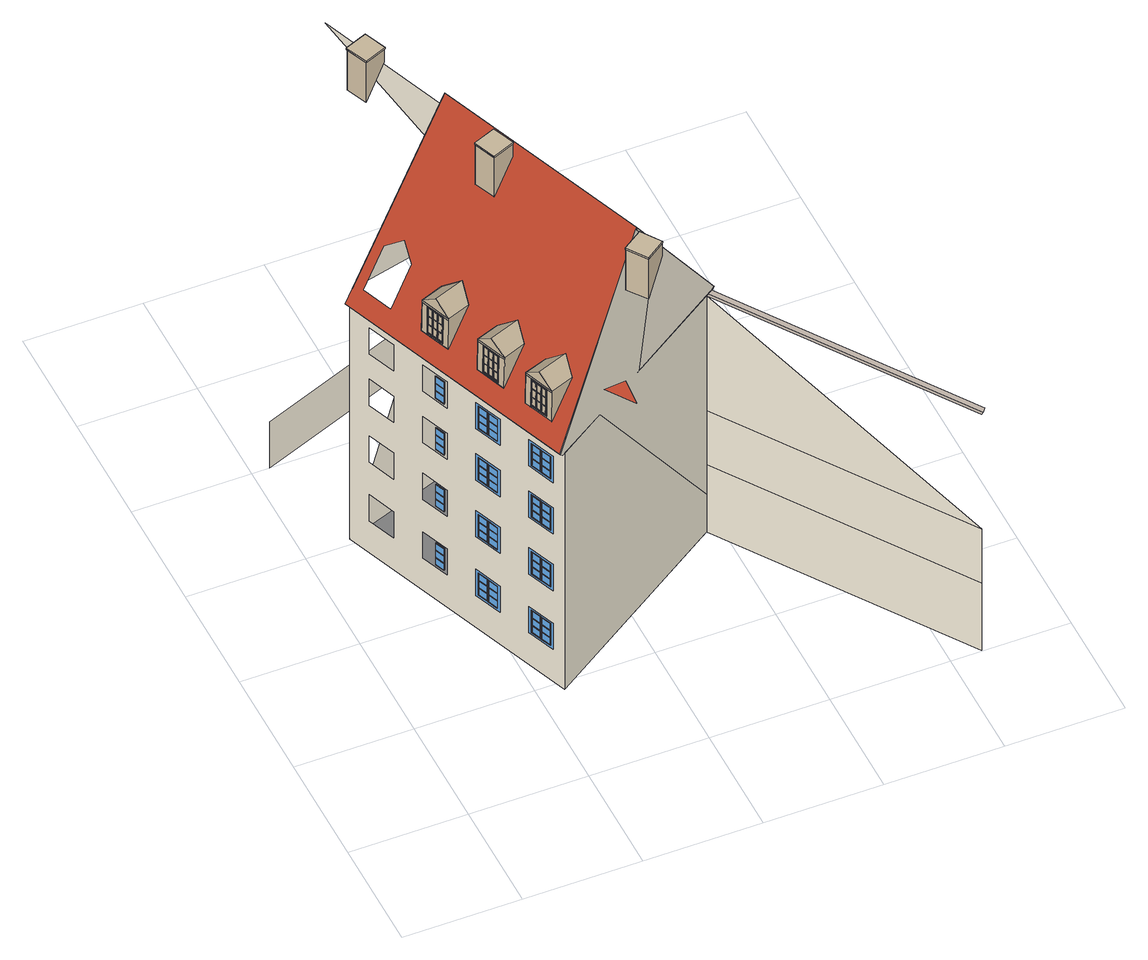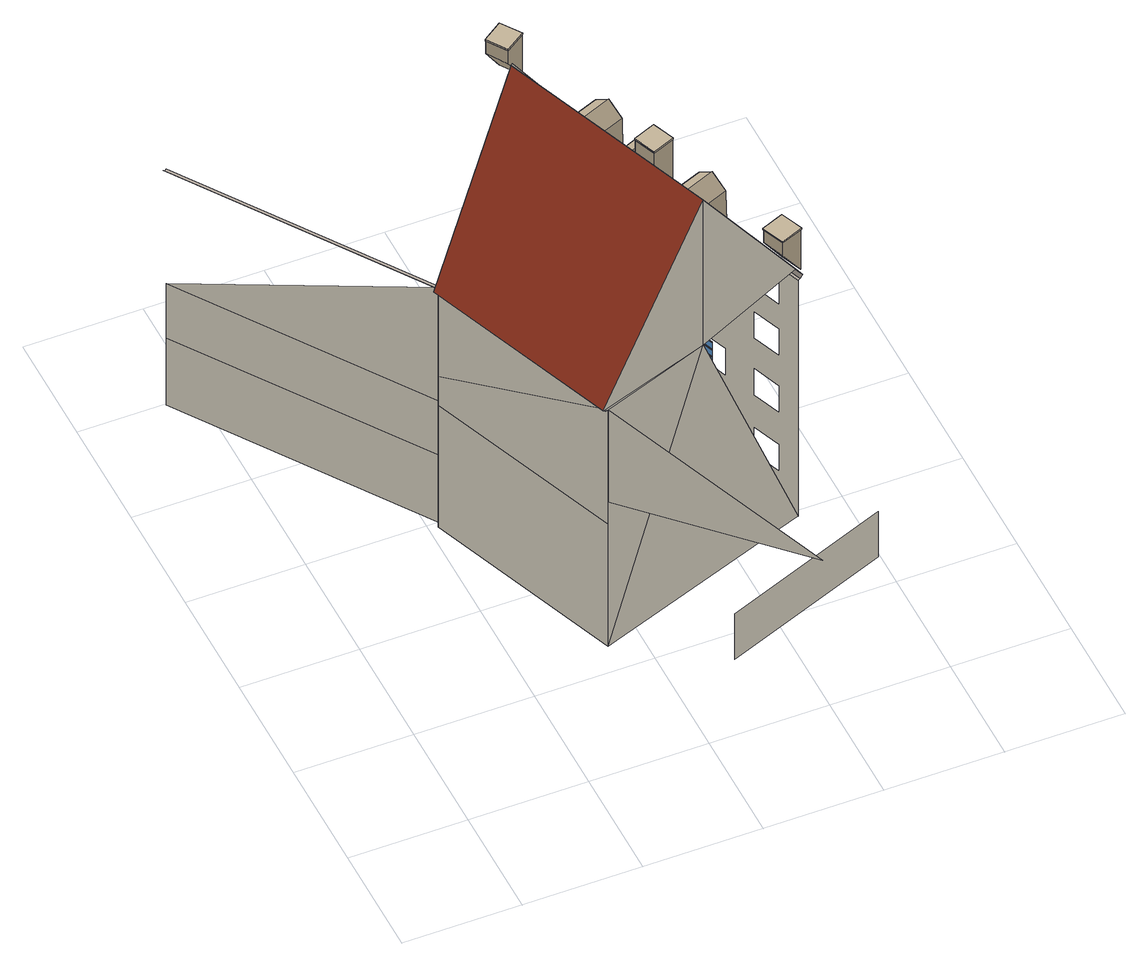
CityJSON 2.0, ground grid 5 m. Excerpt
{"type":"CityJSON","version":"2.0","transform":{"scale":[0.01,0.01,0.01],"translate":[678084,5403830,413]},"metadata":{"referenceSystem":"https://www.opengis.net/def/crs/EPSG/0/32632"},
"CityObjects":{
"building1":{"type":"Building","attributes":{"dataAvailable":"Sufficient","measuredHeight":20.71},"children":["building1-1","building1-2","building1-3","building1-4"],"geometry":[{"type":"MultiSurface","lod":"3","boundaries":[[[0,1,2,3]],[[4,5,6,7],[8,9,10,11],[12,13,14,15],[16,17,18,19]],[[20,21,22,23]],[[24,25,26,27]],[[28,29,30,31]],[[32,33,34,35]],[[36,37,38,39]],[[40,41,42,43]],[[44,45,46,47]],[[48,49,50,51]],[[52,53,54,55]],[[13,56,57,14]],[[10,58,59,11]],[[17,60,61,18]],[[62,63,64,65]],[[66,67,68,69]],[[70,71,72,73]],[[74,75,76,77]],[[78,79,80,81]],[[82,83,84,85]],[[86,87,88,89]],[[90,91,92,93]],[[94,95,96,97]],[[8,98,99,9]],[[19,100,101,16]],[[15,102,103,12]],[[3,2,104,105]],[[64,63,26,25]],[[29,68,67,30]],[[21,72,71,22]],[[76,75,38,37]],[[41,80,79,42]],[[33,84,83,34]],[[88,87,50,49]],[[53,92,91,54]],[[45,96,95,46]],[[99,98,59,58]],[[60,101,100,61]],[[56,103,102,57]],[[106,72,71,107]],[[108,68,67,109]],[[110,64,63,111]],[[112,84,83,113]],[[114,80,79,115]],[[116,76,75,117]],[[118,96,95,119]],[[120,92,91,121]],[[122,88,87,123]],[[124,103,102,125]],[[126,101,100,127]],[[128,99,98,129]],[[130,30,29,131]],[[132,22,21,133]],[[134,26,25,135]],[[136,42,41,137]],[[138,34,33,139]],[[140,38,37,141]],[[142,54,53,143]],[[144,46,45,145]],[[146,50,49,147]],[[148,61,60,149]],[[150,57,56,151]],[[152,59,58,153]],[[73,72,21,20]],[[65,64,25,24]],[[69,68,29,28]],[[85,84,33,32]],[[77,76,37,36]],[[81,80,41,40]],[[97,96,45,44]],[[89,88,49,48]],[[93,92,53,52]],[[12,103,56,13]],[[9,99,58,10]],[[16,101,60,17]],[[131,29,68,108]],[[133,21,72,106]],[[135,25,64,110]],[[137,41,80,114]],[[139,33,84,112]],[[141,37,76,116]],[[143,53,92,120]],[[145,45,96,118]],[[147,49,88,122]],[[149,60,101,126]],[[151,56,103,124]],[[153,58,99,128]],[[154,155,105,104],[156,157,158,159],[160,161,162,163],[164,165,166,167],[168,169,170,171],[172,173,174,175],[176,177,178,179],[180,181,182,183],[184,185,186,187],[188,189,190,191],[192,193,194,195],[196,197,198,199],[200,201,202,203],[204,205,206,207],[208,209,210,211],[212,213,214,215],[216,217,218,219]],[[220,221,222,223]],[[224,225,226,227]],[[228,229,230,231]],[[232,233,234,235]],[[236,237,238,239]],[[240,241,242,243]],[[244,245,246,247]],[[248,249,250,251]],[[252,253,254,255]],[[256,257,258,259]],[[260,261,262,263]],[[264,265,266,267]],[[268,269,270,271],[231,272,273,228],[274,275,224,227],[276,277,220,223]],[[278,279,280,281],[243,282,283,240],[284,285,236,239],[286,287,232,235]],[[288,289,290,291],[255,292,293,252],[294,295,248,251],[296,297,244,247]],[[298,299,300,301],[267,302,303,264],[304,305,260,263],[306,307,256,259]],[[308,230,229,309]],[[310,226,225,311]],[[312,222,221,313]],[[314,242,241,315]],[[316,238,237,317]],[[318,234,233,319]],[[320,254,253,321]],[[322,250,249,323]],[[324,246,245,325]],[[326,266,265,327]],[[328,262,261,329]],[[330,258,257,331]],[[275,332,225,224]],[[273,333,229,228]],[[277,334,221,220]],[[285,335,237,236]],[[283,336,241,240]],[[287,337,233,232]],[[295,338,249,248]],[[293,339,253,252]],[[297,340,245,244]],[[305,341,261,260]],[[303,342,265,264]],[[307,343,257,256]],[[227,226,344,274]],[[223,222,345,276]],[[231,230,346,272]],[[239,238,347,284]],[[235,234,348,286]],[[243,242,349,282]],[[251,250,350,294]],[[247,246,351,296]],[[255,254,352,292]],[[263,262,353,304]],[[259,258,354,306]],[[267,266,355,302]],[[332,344,226,225]],[[346,230,229,333]],[[334,345,222,221]],[[335,347,238,237]],[[349,242,241,336]],[[337,348,234,233]],[[338,350,250,249]],[[352,254,253,339]],[[340,351,246,245]],[[341,353,262,261]],[[355,266,265,342]],[[343,354,258,257]],[[191,190,189,188],[270,269,268,271],[356,357,358,359]],[[177,176,179,178],[280,279,278,281],[360,361,362,363]],[[162,161,160,163],[290,289,288,291],[364,365,366,367]],[[187,186,185,184],[300,299,298,301],[368,369,370,371]],[[372,346,230,308]],[[373,344,226,310]],[[374,345,222,312]],[[375,349,242,314]],[[376,347,238,316]],[[377,348,234,318]],[[378,352,254,320]],[[379,350,250,322]],[[380,351,246,324]],[[381,355,266,326]],[[382,353,262,328]],[[383,354,258,330]],[[311,225,332,384]],[[309,229,333,385]],[[313,221,334,386]],[[317,237,335,387]],[[315,241,336,388]],[[319,233,337,389]],[[323,249,338,390]],[[321,253,339,391]],[[325,245,340,392]],[[329,261,341,393]],[[327,265,342,394]],[[331,257,343,395]],[[274,344,332,275]],[[272,346,333,273]],[[276,345,334,277]],[[284,347,335,285]],[[282,349,336,283]],[[286,348,337,287]],[[294,350,338,295]],[[292,352,339,293]],[[296,351,340,297]],[[304,353,341,305]],[[302,355,342,303]],[[306,354,343,307]],[[396,397,398,399]],[[400,401,402,403]],[[404,405,406,407]],[[408,409,410,411]],[[412,413,414,415]],[[416,417,418,419]],[[420,421,422,423]],[[424,425,426,427]],[[428,429,430,431]],[[432,433,434,435]],[[436,437,438,439]],[[440,441,442,443]],[[385,333,346,372]],[[384,332,344,373]],[[386,334,345,374]],[[388,336,349,375]],[[387,335,347,376]],[[389,337,348,377]],[[391,339,352,378]],[[390,338,350,379]],[[392,340,351,380]],[[394,342,355,381]],[[393,341,353,382]],[[395,343,354,383]],[[358,357,356,359],[407,444,445,404],[446,447,396,399],[448,449,400,403]],[[362,361,360,363],[419,450,451,416],[452,453,408,411],[454,455,412,415]],[[366,365,364,367],[431,456,457,428],[458,459,420,423],[460,461,424,427]],[[370,369,368,371],[443,462,463,440],[464,465,432,435],[466,467,436,439]],[[468,402,401,469]],[[470,398,397,471]],[[472,406,405,473]],[[474,414,413,475]],[[476,410,409,477]],[[478,418,417,479]],[[480,426,425,481]],[[482,422,421,483]],[[484,430,429,485]],[[486,438,437,487]],[[488,434,433,489]],[[490,442,441,491]],[[407,406,492,444]],[[403,402,493,448]],[[447,494,397,396]],[[445,495,405,404]],[[399,398,496,446]],[[449,497,401,400]],[[419,418,498,450]],[[415,414,499,454]],[[453,500,409,408]],[[451,501,417,416]],[[411,410,502,452]],[[455,503,413,412]],[[431,430,504,456]],[[427,426,505,460]],[[459,506,421,420]],[[457,507,429,428]],[[423,422,508,458]],[[461,509,425,424]],[[443,442,510,462]],[[439,438,511,466]],[[465,512,433,432]],[[463,513,441,440]],[[435,434,514,464]],[[467,515,437,436]],[[492,406,405,495]],[[497,493,402,401]],[[494,496,398,397]],[[498,418,417,501]],[[503,499,414,413]],[[500,502,410,409]],[[504,430,429,507]],[[509,505,426,425]],[[506,508,422,421]],[[510,442,441,513]],[[515,511,438,437]],[[512,514,434,433]],[[516,496,398,470]],[[469,401,497,517]],[[518,493,402,468]],[[471,397,494,519]],[[473,405,495,520]],[[521,492,406,472]],[[522,502,410,476]],[[475,413,503,523]],[[524,499,414,474]],[[477,409,500,525]],[[479,417,501,526]],[[527,498,418,478]],[[528,508,422,482]],[[481,425,509,529]],[[530,505,426,480]],[[483,421,506,531]],[[485,429,507,532]],[[533,504,430,484]],[[534,514,434,488]],[[487,437,515,535]],[[536,511,438,486]],[[489,433,512,537]],[[491,441,513,538]],[[539,510,442,490]],[[446,496,494,447]],[[444,492,495,445]],[[448,493,497,449]],[[452,502,500,453]],[[450,498,501,451]],[[454,499,503,455]],[[458,508,506,459]],[[456,504,507,457]],[[460,505,509,461]],[[464,514,512,465]],[[462,510,513,463]],[[466,511,515,467]],[[517,497,493,518]],[[519,494,496,516]],[[520,495,492,521]],[[523,503,499,524]],[[525,500,502,522]],[[526,501,498,527]],[[529,509,505,530]],[[531,506,508,528]],[[532,507,504,533]],[[535,515,511,536]],[[537,512,514,534]],[[538,513,510,539]],[[540,541,542,543]],[[544,545,546,547]],[[548,549,550,551]],[[552,553,554,555]],[[556,557,558,559]],[[560,561,562,563]],[[564,565,566,567]],[[568,569,570,571]],[[572,573,574,575]],[[576,577,578,579]],[[580,581,582,583]],[[584,585,586,587]],[[105,0,3]],[[588,589,590,591],[551,592,593,548],[594,595,544,547],[596,597,540,543]],[[598,599,600,601],[563,602,603,560],[604,605,556,559],[606,607,552,555]],[[608,609,610,611],[575,612,613,572],[614,615,568,571],[616,617,564,567]],[[618,619,620,621],[587,622,623,584],[624,625,580,583],[626,627,576,579]],[[628,550,549,629]],[[630,546,545,631]],[[632,542,541,633]],[[634,562,561,635]],[[636,558,557,637]],[[638,554,553,639]],[[640,574,573,641]],[[642,570,569,643]],[[644,566,565,645]],[[646,586,585,647]],[[648,582,581,649]],[[650,578,577,651]],[[595,652,545,544]],[[547,546,653,594]],[[593,654,549,548]],[[543,542,655,596]],[[551,550,656,592]],[[597,657,541,540]],[[605,658,557,556]],[[559,558,659,604]],[[603,660,561,560]],[[555,554,661,606]],[[563,562,662,602]],[[607,663,553,552]],[[615,664,569,568]],[[571,570,665,614]],[[613,666,573,572]],[[567,566,667,616]],[[575,574,668,612]],[[617,669,565,564]],[[625,670,581,580]],[[583,582,671,624]],[[623,672,585,584]],[[579,578,673,626]],[[587,586,674,622]],[[627,675,577,576]],[[652,653,546,545]],[[656,550,549,654]],[[657,655,542,541]],[[658,659,558,557]],[[662,562,561,660]],[[663,661,554,553]],[[664,665,570,569]],[[668,574,573,666]],[[669,667,566,565]],[[670,671,582,581]],[[674,586,585,672]],[[675,673,578,577]],[[676,656,550,628]],[[631,545,652,677]],[[629,549,654,678]],[[679,653,546,630]],[[633,541,657,680]],[[681,655,542,632]],[[682,662,562,634]],[[637,557,658,683]],[[635,561,660,684]],[[685,659,558,636]],[[639,553,663,686]],[[687,661,554,638]],[[688,668,574,640]],[[643,569,664,689]],[[641,573,666,690]],[[691,665,570,642]],[[645,565,669,692]],[[693,667,566,644]],[[694,674,586,646]],[[649,581,670,695]],[[647,585,672,696]],[[697,671,582,648]],[[651,577,675,698]],[[699,673,578,650]],[[212,215,214,213],[590,589,588,591],[700,701,702,703]],[[183,182,181,180],[600,599,598,601],[704,705,706,707]],[[210,209,208,211],[610,609,608,611],[708,709,710,711]],[[175,174,173,172],[620,619,618,621],[712,713,714,715]],[[594,653,652,595]],[[592,656,654,593]],[[596,655,657,597]],[[604,659,658,605]],[[602,662,660,603]],[[606,661,663,607]],[[614,665,664,615]],[[612,668,666,613]],[[616,667,669,617]],[[624,671,670,625]],[[622,674,672,623]],[[626,673,675,627]],[[716,717,718,719]],[[720,721,722,723]],[[724,725,726,727]],[[728,729,730,731]],[[732,733,734,735]],[[736,737,738,739]],[[740,741,742,743]],[[744,745,746,747]],[[748,749,750,751]],[[752,753,754,755]],[[756,757,758,759]],[[760,761,762,763]],[[678,654,656,676]],[[677,652,653,679]],[[680,657,655,681]],[[684,660,662,682]],[[683,658,659,685]],[[686,663,661,687]],[[690,666,668,688]],[[689,664,665,691]],[[692,669,667,693]],[[696,672,674,694]],[[695,670,671,697]],[[698,675,673,699]],[[702,701,700,703],[727,764,765,724],[766,767,716,719],[768,769,720,723]],[[706,705,704,707],[739,770,771,736],[772,773,728,731],[774,775,732,735]],[[710,709,708,711],[751,776,777,748],[778,779,740,743],[780,781,744,747]],[[714,713,712,715],[763,782,783,760],[784,785,752,755],[786,787,756,759]],[[788,722,721,789]],[[790,718,717,791]],[[792,726,725,793]],[[794,734,733,795]],[[796,730,729,797]],[[798,738,737,799]],[[800,746,745,801]],[[802,742,741,803]],[[804,750,749,805]],[[806,758,757,807]],[[808,754,753,809]],[[810,762,761,811]],[[767,812,717,716]],[[765,813,725,724]],[[769,814,721,720]],[[773,815,729,728]],[[771,816,737,736]],[[775,817,733,732]],[[779,818,741,740]],[[777,819,749,748]],[[781,820,745,744]],[[785,821,753,752]],[[783,822,761,760]],[[787,823,757,756]],[[727,726,824,764]],[[723,722,825,768]],[[719,718,826,766]],[[739,738,827,770]],[[735,734,828,774]],[[731,730,829,772]],[[751,750,830,776]],[[747,746,831,780]],[[743,742,832,778]],[[763,762,833,782]],[[759,758,834,786]],[[755,754,835,784]],[[824,726,725,813]],[[814,825,722,721]],[[812,826,718,717]],[[827,738,737,816]],[[817,828,734,733]],[[815,829,730,729]],[[830,750,749,819]],[[820,831,746,745]],[[818,832,742,741]],[[833,762,761,822]],[[823,834,758,757]],[[821,835,754,753]],[[836,826,718,790]],[[789,721,814,837]],[[838,825,722,788]],[[791,717,812,839]],[[793,725,813,840]],[[841,824,726,792]],[[842,829,730,796]],[[795,733,817,843]],[[844,828,734,794]],[[797,729,815,845]],[[799,737,816,846]],[[847,827,738,798]],[[848,832,742,802]],[[801,745,820,849]],[[850,831,746,800]],[[803,741,818,851]],[[805,749,819,852]],[[853,830,750,804]],[[854,835,754,808]],[[807,757,823,855]],[[856,834,758,806]],[[809,753,821,857]],[[811,761,822,858]],[[859,833,762,810]],[[766,826,812,767]],[[764,824,813,765]],[[768,825,814,769]],[[772,829,815,773]],[[770,827,816,771]],[[774,828,817,775]],[[778,832,818,779]],[[776,830,819,777]],[[780,831,820,781]],[[784,835,821,785]],[[782,833,822,783]],[[786,834,823,787]],[[0,105,860]],[[837,814,825,838]],[[839,812,826,836]],[[840,813,824,841]],[[843,817,828,844]],[[845,815,829,842]],[[846,816,827,847]],[[849,820,831,850]],[[851,818,832,848]],[[852,819,830,853]],[[855,823,834,856]],[[857,821,835,854]],[[858,822,833,859]],[[861,862,863,864,865]],[[866,867,868,869,870]],[[871,872,1,0,860,873],[874,875,876,877,878],[862,861,865,864,863],[867,866,870,869,868]],[[879,860,105]],[[880,872,871]],[[860,879,873]],[[880,881,882,883,154]],[[881,884,155,154,883,882]],[[885,880,871]],[[879,105,155,884,886,887,888]],[[871,873,889,885]],[[879,890,889,873]],[[885,891,880]],[[880,891,892,881]],[[888,890,879]],[[885,893,891]],[[892,886,884,881]],[[891,887,886,892]],[[893,894,888,891]],[[891,888,887]],[[885,889,894,893]],[[894,890,888]],[[890,894,889]]],"semantics":{"surfaces":[{"type":"OuterCeilingSurface"},{"type":"Window","@cityeditor:layer":"Unclassified.LoD3","frameMaterialClass":"Plastic","paneMaterialClass":"Glass","frameMaterialUncertainty":0.3},{"type":"WallSurface","klumMaterialClass":"Plaster","klumMaterialIndex":"I101","materialUncertainty":0.3},{"type":"WallSurface"},{"type":"RoofSurface"},{"type":"RoofSurface","klumMaterialClass":"Ceramic","klumMaterialIndex":"D201","materialUncertainty":0.3},{"type":"GroundSurface"}],"values":[0,1,1,1,1,1,1,1,1,1,1,1,1,1,1,1,1,1,1,1,1,1,1,1,1,1,0,1,1,1,1,1,1,1,1,1,1,1,1,1,1,1,1,1,1,1,1,1,1,1,1,1,1,1,1,1,1,1,1,1,1,1,1,1,1,1,1,1,1,1,1,1,1,1,1,1,1,1,1,1,1,1,1,1,1,1,1,2,1,1,1,1,1,1,1,1,1,1,1,1,1,1,1,1,1,1,1,1,1,1,1,1,1,1,1,1,1,1,1,1,1,1,1,1,1,1,1,1,1,1,1,1,1,1,1,1,1,1,1,1,1,1,1,1,1,1,1,1,1,1,1,1,1,1,1,1,1,1,1,1,1,1,1,1,1,1,1,1,1,1,1,1,1,1,1,1,1,1,1,1,1,1,1,1,1,1,1,1,1,1,1,1,1,1,1,1,1,1,1,1,1,1,1,1,1,1,1,1,1,1,1,1,1,1,1,1,1,1,1,1,1,1,1,1,1,1,1,1,1,1,1,1,1,1,1,1,1,1,1,1,1,1,1,1,1,1,1,1,1,1,1,1,1,1,1,1,1,1,1,1,1,1,1,1,1,1,1,1,1,1,1,1,1,1,1,1,1,1,1,1,1,1,1,1,1,1,1,1,1,1,1,1,1,1,1,1,1,1,1,1,1,1,1,1,1,1,1,1,1,1,1,1,1,1,1,1,1,1,1,1,1,1,1,1,1,1,1,1,3,1,1,1,1,1,1,1,1,1,1,1,1,1,1,1,1,1,1,1,1,1,1,1,1,1,1,1,1,1,1,1,1,1,1,1,1,1,1,1,1,1,1,1,1,1,1,1,1,1,1,1,1,1,1,1,1,1,1,1,1,1,1,1,1,1,1,1,1,1,1,1,1,1,1,1,1,1,1,1,1,1,1,1,1,1,1,1,1,1,1,1,1,1,1,1,1,1,1,1,1,1,1,1,1,1,1,1,1,1,1,1,1,1,1,1,1,1,1,1,1,1,1,1,1,1,1,1,1,1,1,1,1,1,1,1,1,1,1,1,1,1,1,1,1,1,1,1,1,1,1,1,1,1,1,1,1,1,1,1,1,1,1,1,1,1,1,1,1,1,1,1,1,1,1,1,1,1,1,1,1,1,1,1,1,1,1,1,1,1,1,1,1,1,1,1,1,1,1,1,1,1,1,1,1,3,1,1,1,1,1,1,1,1,1,1,1,1,4,4,5,3,3,3,3,6,3,3,5,3,3,3,3,3,3,3,0,3,0,0,0]}}]},
"building1-1":{"type":"BuildingInstallation","attributes":{"@cityeditor:layer":"Unclassified.LoD3","relationToConstruction":"outside"},"parents":["building1"],"geometry":[{"type":"MultiSurface","lod":"3","boundaries":[[[895,896,897,898]],[[899,900,901,902]],[[903,904,905,906]],[[907,908,909,910]],[[911,912,913,914],[915,916,904,903,917,918,919,920]],[[921,922,923,924]],[[925,926,927]],[[904,916,928,905]],[[907,908,929,930]],[[931,926,925,932,911,914]],[[912,911,933,934]],[[935,921,924,936]],[[909,910,937,938]],[[896,939,940,897]],[[941,905,928,942]],[[895,896,939,943]],[[944,945,946,947]],[[941,900,899,948,906,905]],[[939,943,949,940]],[[942,928,950,951,902,901]],[[952,935,936,953]],[[911,914,954,933]],[[903,915,950,906]],[[916,915,950,928]],[[908,909,938,929]],[[943,895,898,949]],[[910,907,930,937]],[[931,863,864,926]],[[955,956,957,958]],[[945,959,960,946]],[[948,899,902,951],[961,962,963,964],[965,958,957,966],[947,946,960,967]],[[922,952,953,923]],[[920,919,902,951]],[[968,969,970,971]],[[968,969,961,964]],[[918,917,948,899]],[[919,918,899,902]],[[972,973,974,975]],[[976,955,958,965]],[[920,917,948,951]],[[903,904,916,915],[939,896,895,943],[909,908,907,910],[922,921,935,952]],[[971,968,964,963]],[[977,976,955,956]],[[969,970,962,961]],[[944,945,959,978]],[[977,976,965,966]],[[970,971,963,962]],[[978,944,947,967]],[[905,906,950,928],[897,940,949,898],[929,938,937,930],[924,923,953,936]],[[918,917,920,919],[970,969,968,971],[955,976,977,956],[945,944,978,959]],[[913,912,934,979]],[[921,922,952,935]],[[925,861,862,932]],[[914,913,980,863,931]],[[915,920,951,950]],[[913,912,981,980]],[[932,862,981,912,911]],[[982,983,984,985]],[[917,903,915,920],[983,982,986,987],[988,989,990,991],[972,992,993,973]],[[991,990,994,995]],[[988,991,995,996]],[[993,992,997,998]],[[992,972,975,997]],[[906,948,951,950],[985,984,999,1000],[1001,996,995,994],[997,975,974,998]],[[990,989,988,991]],[[983,987,999,984]],[[986,982,985,1000]],[[992,972,973,993]],[[990,989,1001,994]],[[917,903,906,948]],[[973,993,998,974]],[[986,982,983,987]],[[959,978,967,960]],[[989,988,996,1001]],[[987,986,1000,999]],[[956,977,966,957]],[[927,865,864,926]],[[925,861,865,927]],[[861,862,981,980,863,864,865]]]}]},
"building1-2":{"type":"BuildingInstallation","attributes":{"@cityeditor:layer":"Unclassified.LoD3","relationToConstruction":"outside"},"parents":["building1"],"geometry":[{"type":"MultiSurface","lod":"3","boundaries":[[[1002,1003,1004,1005]],[[1006,1007,1008,1009]],[[1010,1011,1012,1013]],[[1014,1015,1016,1017]],[[1018,1019,1020,1021],[1022,1023,1011,1010,1024,1025,1026,1027]],[[1028,1029,1030,1031]],[[1032,1033,1034]],[[1011,1023,1035,1012]],[[1014,1015,1036,1037]],[[1038,1033,1032,1039,1018,1021]],[[1019,1018,1040,1041]],[[1042,1028,1031,1043]],[[1016,1017,1044,1045]],[[1003,1046,1047,1004]],[[1048,1012,1035,1049]],[[1002,1003,1046,1050]],[[1051,1052,1053,1054]],[[1048,1007,1006,1055,1013,1012]],[[1046,1050,1056,1047]],[[1049,1035,1057,1058,1009,1008]],[[1059,1042,1043,1060]],[[1018,1021,1061,1040]],[[1010,1022,1057,1013]],[[1023,1022,1057,1035]],[[1015,1016,1045,1036]],[[1050,1002,1005,1056]],[[1017,1014,1037,1044]],[[1038,868,869,1033]],[[1062,1063,1064,1065]],[[1052,1066,1067,1053]],[[1055,1006,1009,1058],[1068,1069,1070,1071],[1072,1065,1064,1073],[1054,1053,1067,1074]],[[1029,1059,1060,1030]],[[1027,1026,1009,1058]],[[1075,1076,1077,1078]],[[1075,1076,1068,1071]],[[1025,1024,1055,1006]],[[1026,1025,1006,1009]],[[1079,1080,1081,1082]],[[1083,1062,1065,1072]],[[1027,1024,1055,1058]],[[1010,1011,1023,1022],[1046,1003,1002,1050],[1016,1015,1014,1017],[1029,1028,1042,1059]],[[1078,1075,1071,1070]],[[1084,1083,1062,1063]],[[1076,1077,1069,1068]],[[1051,1052,1066,1085]],[[1084,1083,1072,1073]],[[1077,1078,1070,1069]],[[1085,1051,1054,1074]],[[1012,1013,1057,1035],[1004,1047,1056,1005],[1036,1045,1044,1037],[1031,1030,1060,1043]],[[1025,1024,1027,1026],[1077,1076,1075,1078],[1062,1083,1084,1063],[1052,1051,1085,1066]],[[1020,1019,1041,1086]],[[1028,1029,1059,1042]],[[1032,866,867,1039]],[[1021,1020,1087,868,1038]],[[1022,1027,1058,1057]],[[1020,1019,1088,1087]],[[1039,867,1088,1019,1018]],[[1089,1090,1091,1092]],[[1024,1010,1022,1027],[1090,1089,1093,1094],[1095,1096,1097,1098],[1079,1099,1100,1080]],[[1098,1097,1101,1102]],[[1095,1098,1102,1103]],[[1100,1099,1104,1105]],[[1099,1079,1082,1104]],[[1013,1055,1058,1057],[1092,1091,1106,1107],[1108,1103,1102,1101],[1104,1082,1081,1105]],[[1097,1096,1095,1098]],[[1090,1094,1106,1091]],[[1093,1089,1092,1107]],[[1099,1079,1080,1100]],[[1097,1096,1108,1101]],[[1024,1010,1013,1055]],[[1080,1100,1105,1081]],[[1093,1089,1090,1094]],[[1066,1085,1074,1067]],[[1096,1095,1103,1108]],[[1094,1093,1107,1106]],[[1063,1084,1073,1064]],[[1034,870,869,1033]],[[1032,866,870,1034]],[[866,867,1088,1087,868,869,870]]]}]},
"building1-3":{"type":"BuildingInstallation","attributes":{"@cityeditor:layer":"Unclassified.LoD3","relationToConstruction":"outside"},"parents":["building1"],"geometry":[{"type":"MultiSurface","lod":"3","boundaries":[[[1109,1110,1111,1112]],[[1113,1114,1115,1116]],[[1117,1118,1119,1120]],[[1121,1122,1123,1124]],[[1125,1126,1127,1128],[1129,1130,1118,1117,1131,1132,1133,1134]],[[1135,1136,1137,1138]],[[1139,1140,1141]],[[1118,1130,1142,1119]],[[1121,1122,1143,1144]],[[1145,1140,1139,1146,1125,1128]],[[1126,1125,1147,1148]],[[1149,1135,1138,1150]],[[1123,1124,1151,1152]],[[1110,1153,1154,1111]],[[1155,1119,1142,1156]],[[1109,1110,1153,1157]],[[1158,1159,1160,1161]],[[1155,1114,1113,1162,1120,1119]],[[1153,1157,1163,1154]],[[1156,1142,1164,1165,1116,1115]],[[1166,1149,1150,1167]],[[1125,1128,1168,1147]],[[1117,1129,1164,1120]],[[1130,1129,1164,1142]],[[1122,1123,1152,1143]],[[1157,1109,1112,1163]],[[1124,1121,1144,1151]],[[1145,1169,1170,1140]],[[1171,1172,1173,1174]],[[1159,1175,1176,1160]],[[1162,1113,1116,1165],[1177,1178,1179,1180],[1181,1174,1173,1182],[1161,1160,1176,1183]],[[1136,1166,1167,1137]],[[1134,1133,1116,1165]],[[1184,1185,1186,1187]],[[1184,1185,1177,1180]],[[1132,1131,1162,1113]],[[1133,1132,1113,1116]],[[1188,1189,1190,1191]],[[1192,1171,1174,1181]],[[1134,1131,1162,1165]],[[1117,1118,1130,1129],[1153,1110,1109,1157],[1123,1122,1121,1124],[1136,1135,1149,1166]],[[1187,1184,1180,1179]],[[1193,1192,1171,1172]],[[1185,1186,1178,1177]],[[1158,1159,1175,1194]],[[1193,1192,1181,1182]],[[1186,1187,1179,1178]],[[1194,1158,1161,1183]],[[1119,1120,1164,1142],[1111,1154,1163,1112],[1143,1152,1151,1144],[1138,1137,1167,1150]],[[1132,1131,1134,1133],[1186,1185,1184,1187],[1171,1192,1193,1172],[1159,1158,1194,1175]],[[1127,1126,1148,1195]],[[1135,1136,1166,1149]],[[1139,1196,1197,1146]],[[1128,1127,1198,1169,1145]],[[1129,1134,1165,1164]],[[1127,1126,1199,1198]],[[1146,1197,1199,1126,1125]],[[1200,1201,1202,1203]],[[1131,1117,1129,1134],[1201,1200,1204,1205],[1206,1207,1208,1209],[1188,1210,1211,1189]],[[1209,1208,1212,1213]],[[1206,1209,1213,1214]],[[1211,1210,1215,1216]],[[1210,1188,1191,1215]],[[1120,1162,1165,1164],[1203,1202,1217,1218],[1219,1214,1213,1212],[1215,1191,1190,1216]],[[1208,1207,1206,1209]],[[1201,1205,1217,1202]],[[1204,1200,1203,1218]],[[1210,1188,1189,1211]],[[1208,1207,1219,1212]],[[1131,1117,1120,1162]],[[1189,1211,1216,1190]],[[1204,1200,1201,1205]],[[1175,1194,1183,1176]],[[1207,1206,1214,1219]],[[1205,1204,1218,1217]],[[1172,1193,1182,1173]],[[1141,1220,1170,1140]],[[1139,1196,1220,1141]],[[1196,1197,1199,1198,1169,1170,1220]]]}]},
"building1-4":{"type":"BuildingInstallation","attributes":{"materialUncertainty":1,"relationToConstruction":"outside"},"parents":["building1"],"geometry":[{"type":"MultiSurface","lod":"3","boundaries":[[[1221,1222,1223,1224]],[[1225,1226,1227,1228]],[[1229,1230,1231,1232]],[[1221,1224,1233,1234]],[[1234,1233,1235,1236],[1225,1228,1229,1232]],[[1224,1223,1235,1233]],[[1222,1221,1234,1236]],[[1223,1222,1236,1235]],[[1228,1227,1230,1229]],[[1231,1226,1225,1232]],[[1226,1231,1230,1227]]]}]},
"building2":{"type":"Building","attributes":{"dataAvailable":"Sufficient","measuredHeight":20.7},"children":["building2-1"],"geometry":[{"type":"MultiSurface","lod":"3","boundaries":[[[1237,1238,1239]],[[1240,1241,1242,1243,1244,1245,1246,1247,1248,155,105,1249]],[[1244,1250,1245]],[[1246,1245,1250,1251]],[[1247,1246,1251,1252]],[[1244,1243,1253,1254]],[[1243,1242,1255,1253]]],"semantics":{"surfaces":[{"type":"RoofSurface"},{"type":"WallSurface"},{"type":"OuterCeilingSurface"}],"values":[0,1,1,1,1,2,2]}}]},
"building2-1":{"type":"BuildingInstallation","attributes":{"@cityeditor:layer":"Unclassified.LoD3","materialUncertainty":1,"relationToConstruction":"outside"},"parents":["building2"],"geometry":[{"type":"MultiSurface","lod":"3","boundaries":[[[1256,1257,1258,1259]],[[1260,1261,1262,1263]],[[1264,1265,1266,1267]],[[1256,1259,1268,1269]],[[1269,1268,1270,1271],[1260,1263,1264,1267]],[[1259,1258,1270,1268]],[[1257,1256,1269,1271]],[[1258,1257,1271,1270]],[[1263,1262,1265,1264]],[[1266,1261,1260,1267]],[[1261,1266,1265,1262]]]}]},
"building3":{"type":"Building","attributes":{"dataAvailable":"NotSufficient","measuredHeight":20.84},"children":["building3-1"],"geometry":[{"type":"MultiSurface","lod":"3","boundaries":[[[880,872,871]],[[1272,1273,1274,1275]],[[880,881,882,883,154]],[[885,880,871]],[[885,891,880]],[[880,891,1276,892,881]],[[1277,891,1276]],[[885,893,891]]],"semantics":{"surfaces":[{"type":"WallSurface"},{"type":"WallSurface","klumMaterialClass":"Plaster","klumMaterialIndex":"I101","materialUncertainty":0.3}],"values":[0,1,0,0,0,0,0,0]}}]},
"building3-1":{"type":"BuildingInstallation","attributes":{"materialUncertainty":1,"relationToConstruction":"outside"},"parents":["building3"],"geometry":[{"type":"MultiSurface","lod":"3","boundaries":[[[1278,1279,1280,1281]],[[1282,1283,1284,1285]],[[1286,1287,1288,1289]],[[1278,1281,1290,1291]],[[1291,1290,1292,1293],[1282,1285,1286,1289]],[[1281,1280,1292,1290]],[[1279,1278,1291,1293]],[[1280,1279,1293,1292]],[[1285,1284,1287,1286]],[[1288,1283,1282,1289]],[[1283,1288,1287,1284]]]}]}
},
"vertices":[
[582,451,1341],[172,1518,1341],[183,1522,1328],[594,455,1328],[376,1057,1258],[358,1103,1258],[358,1103,1140],[376,1057,1140],[359,1101,1179],[375,1059,1179],[375,1059,1141],[359,1101,1141],[375,1059,1218],[375,1059,1180],[359,1101,1180],[359,1101,1218],[375,1059,1257],[375,1059,1219],[359,1101,1219],[359,1101,1257],[375,1059,289],[376,1060,289],[360,1102,289],[359,1101,289],[375,1059,250],[376,1060,250],[360,1102,250],[359,1101,250],[375,1059,328],[376,1060,328],[360,1102,328],[359,1101,328],[375,1059,602],[376,1060,602],[360,1102,602],[359,1101,602],[375,1059,563],[376,1060,563],[360,1102,563],[359,1101,563],[375,1059,641],[376,1060,641],[360,1102,641],[359,1101,641],[375,1059,906],[376,1060,906],[360,1102,906],[359,1101,906],[375,1059,867],[376,1060,867],[360,1102,867],[359,1101,867],[375,1059,945],[376,1060,945],[360,1102,945],[359,1101,945],[376,1060,1180],[360,1102,1180],[376,1060,1141],[360,1102,1141],[376,1060,1219],[360,1102,1219],[359,1101,287],[360,1102,287],[376,1060,287],[375,1059,287],[359,1101,365],[360,1102,365],[376,1060,365],[375,1059,365],[359,1101,326],[360,1102,326],[376,1060,326],[375,1059,326],[359,1101,600],[360,1102,600],[376,1060,600],[375,1059,600],[359,1101,678],[360,1102,678],[376,1060,678],[375,1059,678],[359,1101,639],[360,1102,639],[376,1060,639],[375,1059,639],[359,1101,904],[360,1102,904],[376,1060,904],[375,1059,904],[359,1101,982],[360,1102,982],[376,1060,982],[375,1059,982],[359,1101,943],[360,1102,943],[376,1060,943],[375,1059,943],[360,1102,1179],[376,1060,1179],[360,1102,1257],[376,1060,1257],[360,1102,1218],[376,1060,1218],[195,1527,1328],[606,460,1328],[378,1061,326],[362,1103,326],[378,1061,365],[362,1103,365],[378,1061,287],[362,1103,287],[378,1061,639],[362,1103,639],[378,1061,678],[362,1103,678],[378,1061,600],[362,1103,600],[378,1061,943],[362,1103,943],[378,1061,982],[362,1103,982],[378,1061,904],[362,1103,904],[378,1061,1218],[362,1103,1218],[378,1061,1257],[362,1103,1257],[378,1061,1179],[362,1103,1179],[362,1103,328],[378,1061,328],[362,1103,289],[378,1061,289],[362,1103,250],[378,1061,250],[362,1103,641],[378,1061,641],[362,1103,602],[378,1061,602],[362,1103,563],[378,1061,563],[362,1103,945],[378,1061,945],[362,1103,906],[378,1061,906],[362,1103,867],[378,1061,867],[362,1103,1219],[378,1061,1219],[362,1103,1180],[378,1061,1180],[362,1103,1141],[378,1061,1141],[195,1527,66],[606,460,66],[232,1430,1129],[232,1430,1269],[279,1308,1269],[279,1308,1129],[436,901,855],[436,901,995],[482,780,995],[482,780,855],[381,1044,237],[334,1166,237],[334,1166,377],[381,1044,377],[381,1044,551],[334,1166,551],[334,1166,691],[381,1044,691],[584,516,1129],[537,637,1129],[537,637,1269],[584,516,1269],[436,901,691],[482,780,691],[482,780,551],[436,901,551],[584,516,551],[537,637,551],[537,637,691],[584,516,691],[482,780,1129],[436,901,1129],[436,901,1269],[482,780,1269],[482,780,237],[436,901,237],[436,901,377],[482,780,377],[381,1044,1269],[381,1044,1129],[334,1166,1129],[334,1166,1269],[279,1308,691],[279,1308,551],[232,1430,551],[232,1430,691],[334,1166,995],[381,1044,995],[381,1044,855],[334,1166,855],[279,1308,377],[279,1308,237],[232,1430,237],[232,1430,377],[537,637,855],[537,637,995],[584,516,995],[584,516,855],[584,516,377],[584,516,237],[537,637,237],[537,637,377],[279,1308,855],[232,1430,855],[232,1430,995],[279,1308,995],[442,886,328],[442,887,328],[442,887,365],[442,886,365],[442,886,289],[442,887,289],[442,887,326],[442,886,326],[442,886,250],[442,887,250],[442,887,287],[442,886,287],[442,886,641],[442,887,641],[442,887,678],[442,886,678],[442,886,602],[442,887,602],[442,887,639],[442,886,639],[442,886,563],[442,887,563],[442,887,600],[442,886,600],[442,886,945],[442,887,945],[442,887,982],[442,886,982],[442,886,906],[442,887,906],[442,887,943],[442,886,943],[442,886,867],[442,887,867],[442,887,904],[442,886,904],[442,886,1219],[442,887,1219],[442,887,1257],[442,886,1257],[442,886,1180],[442,887,1180],[442,887,1218],[442,886,1218],[442,886,1141],[442,887,1141],[442,887,1179],[442,886,1179],[458,842,367],[441,888,367],[441,888,248],[458,842,248],[458,844,287],[458,844,250],[458,844,326],[458,844,289],[458,844,365],[458,844,328],[458,842,680],[441,888,680],[441,888,561],[458,842,561],[458,844,600],[458,844,563],[458,844,639],[458,844,602],[458,844,678],[458,844,641],[458,842,984],[441,888,984],[441,888,865],[458,842,865],[458,844,904],[458,844,867],[458,844,943],[458,844,906],[458,844,982],[458,844,945],[458,842,1258],[441,888,1258],[441,888,1140],[458,842,1140],[458,844,1179],[458,844,1141],[458,844,1218],[458,844,1180],[458,844,1257],[458,844,1219],[444,887,287],[444,887,250],[444,887,326],[444,887,289],[444,887,365],[444,887,328],[444,887,600],[444,887,563],[444,887,639],[444,887,602],[444,887,678],[444,887,641],[444,887,904],[444,887,867],[444,887,943],[444,887,906],[444,887,982],[444,887,945],[444,887,1179],[444,887,1141],[444,887,1218],[444,887,1180],[444,887,1257],[444,887,1219],[459,845,289],[459,845,250],[459,845,328],[459,845,602],[459,845,563],[459,845,641],[459,845,906],[459,845,867],[459,845,945],[459,845,1180],[459,845,1141],[459,845,1219],[459,845,326],[459,845,365],[459,845,287],[459,845,639],[459,845,678],[459,845,600],[459,845,943],[459,845,982],[459,845,904],[459,845,1218],[459,845,1257],[459,845,1179],[460,839,248],[460,839,367],[477,793,367],[477,793,248],[460,839,561],[460,839,680],[477,793,680],[477,793,561],[460,839,865],[460,839,984],[477,793,984],[477,793,865],[460,839,1140],[460,839,1258],[477,793,1258],[477,793,1140],[460,845,287],[460,845,326],[460,845,365],[460,845,600],[460,845,639],[460,845,678],[460,845,904],[460,845,943],[460,845,982],[460,845,1179],[460,845,1218],[460,845,1257],[460,845,289],[460,845,250],[460,845,328],[460,845,602],[460,845,563],[460,845,641],[460,845,906],[460,845,867],[460,845,945],[460,845,1180],[460,845,1141],[460,845,1219],[460,837,289],[461,838,289],[461,838,326],[460,837,326],[460,837,328],[461,838,328],[461,838,365],[460,837,365],[460,837,250],[461,838,250],[461,838,287],[460,837,287],[460,837,602],[461,838,602],[461,838,639],[460,837,639],[460,837,641],[461,838,641],[461,838,678],[460,837,678],[460,837,563],[461,838,563],[461,838,600],[460,837,600],[460,837,906],[461,838,906],[461,838,943],[460,837,943],[460,837,945],[461,838,945],[461,838,982],[460,837,982],[460,837,867],[461,838,867],[461,838,904],[460,837,904],[460,837,1180],[461,838,1180],[461,838,1218],[460,837,1218],[460,837,1219],[461,838,1219],[461,838,1257],[460,837,1257],[460,837,1141],[461,838,1141],[461,838,1179],[460,837,1179],[477,795,287],[477,795,250],[477,795,326],[477,795,289],[477,795,365],[477,795,328],[477,795,600],[477,795,563],[477,795,639],[477,795,602],[477,795,678],[477,795,641],[477,795,904],[477,795,867],[477,795,943],[477,795,906],[477,795,982],[477,795,945],[477,795,1179],[477,795,1141],[477,795,1218],[477,795,1180],[477,795,1257],[477,795,1219],[463,838,365],[463,838,328],[463,838,326],[463,838,289],[463,838,287],[463,838,250],[463,838,678],[463,838,641],[463,838,639],[463,838,602],[463,838,600],[463,838,563],[463,838,982],[463,838,945],[463,838,943],[463,838,906],[463,838,904],[463,838,867],[463,838,1257],[463,838,1219],[463,838,1218],[463,838,1180],[463,838,1179],[463,838,1141],[477,796,287],[477,796,365],[477,796,289],[477,796,250],[477,796,326],[477,796,328],[477,796,600],[477,796,678],[477,796,602],[477,796,563],[477,796,639],[477,796,641],[477,796,904],[477,796,982],[477,796,906],[477,796,867],[477,796,943],[477,796,945],[477,796,1179],[477,796,1257],[477,796,1180],[477,796,1141],[477,796,1218],[477,796,1219],[479,796,326],[479,796,328],[479,796,365],[479,796,289],[479,796,250],[479,796,287],[479,796,639],[479,796,641],[479,796,678],[479,796,602],[479,796,563],[479,796,600],[479,796,943],[479,796,945],[479,796,982],[479,796,906],[479,796,867],[479,796,904],[479,796,1218],[479,796,1219],[479,796,1257],[479,796,1180],[479,796,1141],[479,796,1179],[543,622,328],[544,623,328],[544,623,365],[543,622,365],[543,622,289],[544,623,289],[544,623,326],[543,622,326],[543,622,250],[544,623,250],[544,623,287],[543,622,287],[543,622,641],[544,623,641],[544,623,678],[543,622,678],[543,622,602],[544,623,602],[544,623,639],[543,622,639],[543,622,563],[544,623,563],[544,623,600],[543,622,600],[543,622,945],[544,623,945],[544,623,982],[543,622,982],[543,622,906],[544,623,906],[544,623,943],[543,622,943],[543,622,867],[544,623,867],[544,623,904],[543,622,904],[543,622,1219],[544,623,1219],[544,623,1257],[543,622,1257],[543,622,1180],[544,623,1180],[544,623,1218],[543,622,1218],[543,622,1141],[544,623,1141],[544,623,1179],[543,622,1179],[560,578,367],[542,624,367],[542,624,248],[560,578,248],[559,580,287],[559,580,250],[559,580,326],[559,580,289],[559,580,365],[559,580,328],[560,578,680],[542,624,680],[542,624,561],[560,578,561],[559,580,600],[559,580,563],[559,580,639],[559,580,602],[559,580,678],[559,580,641],[560,578,984],[542,624,984],[542,624,865],[560,578,865],[559,580,904],[559,580,867],[559,580,943],[559,580,906],[559,580,982],[559,580,945],[560,578,1258],[542,624,1258],[542,624,1140],[560,578,1140],[559,580,1179],[559,580,1141],[559,580,1218],[559,580,1180],[559,580,1257],[559,580,1219],[546,623,287],[546,623,250],[546,623,326],[546,623,289],[546,623,365],[546,623,328],[546,623,600],[546,623,563],[546,623,639],[546,623,602],[546,623,678],[546,623,641],[546,623,904],[546,623,867],[546,623,943],[546,623,906],[546,623,982],[546,623,945],[546,623,1179],[546,623,1141],[546,623,1218],[546,623,1180],[546,623,1257],[546,623,1219],[560,581,289],[560,581,326],[560,581,250],[560,581,365],[560,581,287],[560,581,328],[560,581,602],[560,581,639],[560,581,563],[560,581,678],[560,581,600],[560,581,641],[560,581,906],[560,581,943],[560,581,867],[560,581,982],[560,581,904],[560,581,945],[560,581,1180],[560,581,1218],[560,581,1141],[560,581,1257],[560,581,1179],[560,581,1219],[562,581,287],[562,581,289],[562,581,250],[562,581,326],[562,581,328],[562,581,365],[562,581,600],[562,581,602],[562,581,563],[562,581,639],[562,581,641],[562,581,678],[562,581,904],[562,581,906],[562,581,867],[562,581,943],[562,581,945],[562,581,982],[562,581,1179],[562,581,1180],[562,581,1141],[562,581,1218],[562,581,1219],[562,581,1257],[561,575,248],[561,575,367],[579,529,367],[579,529,248],[561,575,561],[561,575,680],[579,529,680],[579,529,561],[561,575,865],[561,575,984],[579,529,984],[579,529,865],[561,575,1140],[561,575,1258],[579,529,1258],[579,529,1140],[562,573,289],[563,574,289],[563,574,326],[562,573,326],[562,573,328],[563,574,328],[563,574,365],[562,573,365],[562,573,250],[563,574,250],[563,574,287],[562,573,287],[562,573,602],[563,574,602],[563,574,639],[562,573,639],[562,573,641],[563,574,641],[563,574,678],[562,573,678],[562,573,563],[563,574,563],[563,574,600],[562,573,600],[562,573,906],[563,574,906],[563,574,943],[562,573,943],[562,573,945],[563,574,945],[563,574,982],[562,573,982],[562,573,867],[563,574,867],[563,574,904],[562,573,904],[562,573,1180],[563,574,1180],[563,574,1218],[562,573,1218],[562,573,1219],[563,574,1219],[563,574,1257],[562,573,1257],[562,573,1141],[563,574,1141],[563,574,1179],[562,573,1179],[578,531,287],[578,531,250],[578,531,326],[578,531,289],[578,531,365],[578,531,328],[578,531,600],[578,531,563],[578,531,639],[578,531,602],[578,531,678],[578,531,641],[578,531,904],[578,531,867],[578,531,943],[578,531,906],[578,531,982],[578,531,945],[578,531,1179],[578,531,1141],[578,531,1218],[578,531,1180],[578,531,1257],[578,531,1219],[565,574,365],[565,574,328],[565,574,326],[565,574,289],[565,574,287],[565,574,250],[565,574,678],[565,574,641],[565,574,639],[565,574,602],[565,574,600],[565,574,563],[565,574,982],[565,574,945],[565,574,943],[565,574,906],[565,574,904],[565,574,867],[565,574,1257],[565,574,1219],[565,574,1218],[565,574,1180],[565,574,1179],[565,574,1141],[579,532,289],[579,532,250],[579,532,328],[579,532,602],[579,532,563],[579,532,641],[579,532,906],[579,532,867],[579,532,945],[579,532,1180],[579,532,1141],[579,532,1219],[579,532,287],[579,532,365],[579,532,326],[579,532,600],[579,532,678],[579,532,639],[579,532,904],[579,532,982],[579,532,943],[579,532,1179],[579,532,1257],[579,532,1218],[581,532,326],[581,532,328],[581,532,365],[581,532,289],[581,532,250],[581,532,287],[581,532,639],[581,532,641],[581,532,678],[581,532,602],[581,532,563],[581,532,600],[581,532,943],[581,532,945],[581,532,982],[581,532,906],[581,532,867],[581,532,904],[581,532,1218],[581,532,1219],[581,532,1257],[581,532,1180],[581,532,1141],[581,532,1179],[615,472,1396],[449,1243,1573],[346,1204,1414],[398,1070,1414],[500,1109,1573],[509,1189,1627],[555,966,1573],[453,926,1414],[504,793,1414],[607,833,1573],[615,912,1627],[665,1697,2104],[207,1531,1396],[1033,742,2104],[390,1396,1573],[287,1357,1414],[236,1490,1414],[338,1529,1573],[398,1476,1627],[1033,741,1328],[665,1697,1328],[1136,1867,66],[1094,1852,66],[201,1529,66],[1461,1022,66],[1159,1875,1341],[1461,1022,716],[1461,1022,873],[1461,1022,1328],[1484,1031,1341],[1463,1017,1340],[1136,1867,1328],[1136,1867,716],[1147,1871,1328],[1473,1026,1328],
[379,1123,1517],[387,1103,1517],[391,1104,1517],[383,1125,1517],[362,1175,1426],[363,1176,1426],[365,1176,1560],[364,1176,1560],[377,1125,1426],[386,1100,1426],[390,1101,1426],[381,1126,1426],[379,1123,1473],[386,1103,1473],[387,1103,1513],[379,1123,1513],[359,1177,1565],[357,1176,1422],[387,1097,1422],[390,1098,1565],[379,1125,1560],[389,1101,1560],[368,1149,1426],[358,1174,1426],[360,1175,1560],[370,1150,1560],[386,1102,1430],[386,1102,1470],[390,1104,1470],[389,1104,1430],[349,1204,1575],[400,1071,1575],[376,1138,1629],[392,1102,1560],[390,1104,1473],[382,1124,1473],[400,1071,1565],[349,1204,1565],[364,1179,1565],[362,1178,1421],[378,1123,1430],[382,1124,1430],[383,1125,1513],[391,1104,1513],[388,1103,1556],[391,1104,1556],[391,1102,1426],[393,1103,1560],[380,1123,1556],[367,1151,1430],[367,1152,1470],[371,1153,1470],[371,1153,1430],[371,1151,1426],[384,1125,1556],[383,1127,1560],[373,1151,1560],[379,1123,1470],[382,1124,1470],[394,1100,1565],[368,1152,1513],[360,1172,1513],[364,1174,1513],[372,1153,1513],[360,1172,1470],[363,1173,1470],[372,1153,1517],[373,1154,1556],[365,1174,1556],[364,1174,1517],[371,1153,1473],[363,1173,1473],[363,1173,1430],[360,1172,1517],[368,1152,1517],[369,1152,1556],[361,1172,1556],[377,1127,1470],[369,1147,1470],[373,1149,1470],[381,1128,1470],[368,1152,1473],[360,1172,1473],[359,1172,1430],[392,1099,1421],[387,1097,1414],[357,1176,1414],[378,1127,1517],[378,1128,1556],[382,1129,1556],[381,1129,1517],[370,1148,1517],[370,1148,1556],[378,1127,1513],[377,1127,1473],[369,1147,1473],[370,1148,1513],[376,1127,1430],[368,1147,1430],[373,1149,1473],[373,1149,1513],[381,1129,1513],[380,1128,1430],[372,1149,1430],[374,1149,1556],[374,1149,1517],[381,1129,1473],
[486,846,1517],[494,826,1517],[497,827,1517],[490,848,1517],[468,898,1426],[469,899,1426],[472,899,1560],[471,899,1560],[484,848,1426],[493,823,1426],[497,825,1426],[487,849,1426],[485,846,1473],[493,825,1473],[494,826,1513],[486,846,1513],[466,900,1565],[464,899,1422],[494,821,1422],[496,821,1565],[486,849,1560],[495,824,1560],[474,872,1426],[465,897,1426],[467,898,1560],[476,873,1560],[492,825,1430],[493,825,1470],[497,827,1470],[496,827,1430],[456,928,1575],[507,794,1575],[482,861,1629],[499,825,1560],[497,827,1473],[489,847,1473],[507,794,1565],[455,927,1565],[471,902,1565],[468,901,1421],[485,846,1430],[488,847,1430],[490,847,1513],[497,827,1513],[494,826,1556],[498,827,1556],[498,825,1426],[500,826,1560],[487,846,1556],[473,874,1430],[474,875,1470],[478,876,1470],[477,876,1430],[478,874,1426],[490,848,1556],[490,850,1560],[480,875,1560],[485,846,1470],[489,847,1470],[501,823,1565],[475,875,1513],[467,895,1513],[471,897,1513],[479,876,1513],[466,895,1470],[470,896,1470],[479,876,1517],[479,876,1556],[471,897,1556],[471,897,1517],[478,876,1473],[470,896,1473],[469,896,1430],[467,895,1517],[475,875,1517],[476,875,1556],[468,896,1556],[484,850,1470],[476,870,1470],[479,872,1470],[487,851,1470],[474,875,1473],[466,895,1473],[466,895,1430],[499,822,1421],[494,820,1414],[464,899,1414],[484,850,1517],[485,851,1556],[489,852,1556],[488,852,1517],[476,871,1517],[477,871,1556],[484,850,1513],[484,850,1473],[476,870,1473],[476,871,1513],[483,850,1430],[475,870,1430],[479,872,1473],[480,872,1513],[488,852,1513],[487,851,1430],[479,872,1430],[481,872,1556],[480,872,1517],[487,851,1473],
[578,608,1517],[586,587,1517],[589,589,1517],[581,609,1517],[560,660,1426],[561,660,1426],[564,661,1560],[562,660,1560],[576,609,1426],[585,584,1426],[589,586,1426],[579,611,1426],[577,607,1473],[585,587,1473],[586,587,1513],[578,608,1513],[558,662,1565],[556,661,1422],[586,582,1422],[588,583,1565],[578,610,1560],[587,585,1560],[566,634,1426],[557,658,1426],[559,659,1560],[568,634,1560],[584,587,1430],[585,587,1470],[589,588,1470],[588,588,1430],[548,689,1575],[599,556,1575],[574,623,1629],[591,587,1560],[589,588,1473],[581,609,1473],[599,556,1565],[547,689,1565],[562,663,1565],[560,663,1421],[576,607,1430],[580,608,1430],[581,609,1513],[589,588,1513],[586,587,1556],[590,589,1556],[590,586,1426],[592,587,1560],[578,608,1556],[565,636,1430],[566,636,1470],[570,637,1470],[569,637,1430],[570,635,1426],[582,609,1556],[581,611,1560],[572,636,1560],[577,607,1470],[581,609,1470],[593,584,1565],[596,555,1414],[698,594,1573],[567,636,1513],[559,657,1513],[563,658,1513],[570,638,1513],[558,656,1470],[562,658,1470],[570,638,1517],[571,638,1556],[563,658,1556],[563,658,1517],[570,637,1473],[562,658,1473],[561,658,1430],[559,657,1517],[567,636,1517],[567,637,1556],[559,657,1556],[575,611,1470],[568,632,1470],[571,633,1470],[579,613,1470],[566,636,1473],[558,656,1473],[557,656,1430],[591,584,1421],[647,727,1573],[545,688,1414],[586,582,1414],[555,661,1414],[576,612,1517],[577,612,1556],[581,613,1556],[580,613,1517],[568,632,1517],[569,632,1556],[576,612,1513],[576,611,1473],[568,632,1473],[568,632,1513],[575,611,1430],[567,632,1430],[571,633,1473],[572,633,1513],[580,613,1513],[578,613,1430],[571,633,1430],[573,634,1556],[572,633,1517],[579,613,1473],[707,674,1627],
[684,1281,2137],[780,1320,2137],[741,1416,2137],[645,1378,2137],[740,1414,2129],[740,1414,2058],[648,1377,1913],[648,1377,2129],[685,1284,2129],[685,1284,1915],[778,1321,2060],[778,1321,2129],[645,1378,2129],[684,1281,2129],[741,1416,2129],[780,1320,2129],
[776,470,1590],[857,352,1590],[847,432,1643],[585,446,1341],[1024,734,2104],[1463,1022,1341],[1452,1016,1328],[1442,1009,1328],[1442,1009,716],[1442,1009,426],[1442,1009,66],[1413,990,66],[595,453,1328],[2131,4,716],[2131,4,426],[2131,4,66],[2141,12,1328],[2131,4,1328],[2151,19,1341],
[993,545,2136],[1079,604,2136],[1020,689,2136],[934,631,2136],[1020,687,2129],[1020,687,2058],[937,630,1912],[937,630,2129],[994,548,2129],[994,548,1914],[1076,604,2060],[1076,604,2129],[934,631,2129],[993,545,2129],[1020,689,2129],[1079,604,2129],
[762,2203,392],[762,2203,148],[41,1925,148],[41,1925,392],[1136,1867,837],[725,2934,1328],
[443,1931,2150],[540,1970,2150],[501,2066,2150],[405,2028,2150],[500,2064,2143],[500,2064,2072],[407,2026,1926],[407,2026,2143],[445,1934,2143],[445,1934,1928],[537,1971,2074],[537,1971,2143],[405,2028,2143],[443,1931,2143],[501,2066,2143],[540,1970,2143]
]}
